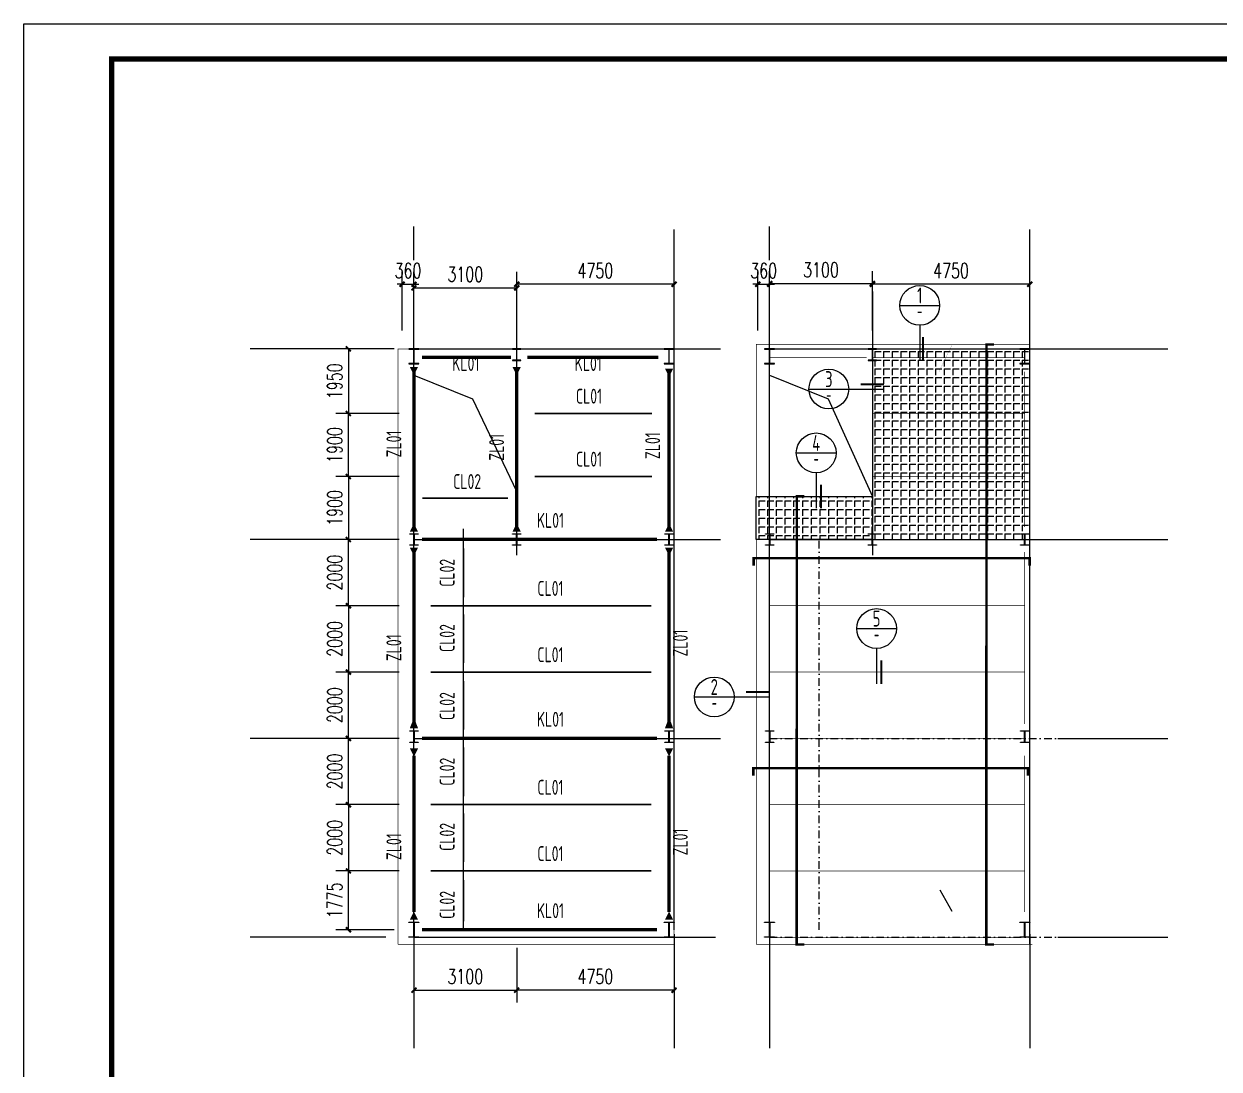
# Model space of a CAD drawing. Extents: x 177291 to 1288761, y 177638 to 322898.
# Drawn here: x 595032 to 631103, y 209427 to 240960 of the extents above; entities that cross this region are included whole.
import ezdxf
from ezdxf.enums import TextEntityAlignment as Align

# ---------------------------------------------------------------- set-up
doc = ezdxf.new("R2010")
doc.units = 0
doc.header["$LTSCALE"] = 1000
doc.linetypes.add('04-7#8#_t3 - 副本$0$04-7#8#_t3$0$3#_t3$0$PROJ-SPC-SV-EP-002-PL-FP1-R02_1$0$DGN Style 4', pattern=[0.015335, 0.007667, -0.003834, 0, -0.003834])
doc.linetypes.add('CENTER2', pattern=[1.125, 0.75, -0.125, 0.125, -0.125])
for name, color, linetype in [('AXIS', 3, 'Continuous'), ('DOTE', 1, 'Continuous'), ('GZ', 50, 'Continuous'), ('NUM', 7, 'Continuous'), ('PUB_TITLE', 4, 'Continuous'), ('REIN', 1, 'Continuous'), ('STPM_RBEAM_SIG', 2, 'Continuous'), ('STPM_RBEAM_THICK', 3, 'Continuous'), ('STPM_SBEAM_THICK', 2, 'Continuous'), ('TC', 252, 'Continuous'), ('THICK', 6, 'Continuous'), ('THIN', 7, 'Continuous')]:
    doc.layers.add(name, color=color, linetype=linetype)
doc.styles.add('_TCH_DIM_T3', font='SIMPLEX', dxfattribs={"width": 0.705882, "bigfont": 'GBCBIG'})
doc.styles.add('TSSD_Norm', font='tssdeng.shx', dxfattribs={"bigfont": 'hztxt.shx'})
doc.styles.add('TSSD_Num', font='Tssdeng.shx', dxfattribs={"width": 0.7, "bigfont": 'hztxt.shx'})
doc.dimstyles.new('_TCH_ARCH&&150', dxfattribs={"dimtxt": 446.25, "dimasz": 150, "dimexe": 375, "dimexo": 450, "dimgap": 189.375, "dimtad": 1, "dimdec": 0, "dimzin": 0, "dimdsep": 46, "dimtxsty": '_TCH_DIM_T3', "dimblk": 'ARCHTICK', "dimcen": 0.09, "dimclrd": 3, "dimclre": 3, "dimclrt": 7, "dimazin": 2, "dimtfac": 1, "dimtdec": 0, "dimtix": 1, "dimtmove": 2, "dimatfit": 3, "dimfxl": 1, "dimtolj": 1, "dimtzin": 0, "dimarcsym": 0})
doc.dimstyles.new('TCH_150_1', dxfattribs={"dimtxt": 446.25, "dimasz": 150, "dimexe": 375, "dimexo": 450, "dimgap": 189.375, "dimtad": 1, "dimdec": 0, "dimzin": 0, "dimdsep": 46, "dimtxsty": '_TCH_DIM_T3', "dimblk": 'ARCHTICK', "dimcen": 0.09, "dimclrd": 256, "dimclre": 256, "dimclrt": 7, "dimazin": 2, "dimtfac": 1, "dimtdec": 0, "dimtix": 1, "dimtmove": 2, "dimatfit": 3, "dimfxl": 1, "dimtolj": 1, "dimtzin": 0, "dimarcsym": 0})

# ---------------------------------------------------------------- blocks, each defined once
blk = doc.blocks.new('ts_idx')
at = {"layer": 'THIN', "color": 0, "linetype": 'ByBlock', "lineweight": -2}
blk.add_line((-0.5, 0), (0.5, 0), dxfattribs=at)
blk.add_circle((0, 0), 0.5, dxfattribs=at)
at = {"layer": 'THIN', "color": 0, "linetype": 'ByBlock', "lineweight": -2, "style": 'TSSD_Num', "width": 0.7}
for tag, p in [('1', (0, 0.25)), ('A', (0, -0.25))]:
    blk.add_attdef(tag, text='', height=0.5, dxfattribs=at).set_placement(p, align=Align.MIDDLE_CENTER)
blk = doc.blocks.new('_ArchTick')
at = {"color": 0, "linetype": 'ByBlock', "const_width": 0.4}
blk.add_lwpolyline([(-0.5, -0.5), (0.5, 0.5)], dxfattribs=at)
blk = doc.blocks.new('*D265')
at = {"layer": 'AXIS', "lineweight": -2, "transparency": 16777216}
for p, q in [((606444, 231715), (606444, 233479)), ((606804, 231715), (606804, 233479)), ((606444, 233104), (606294, 233104)), ((606444, 233104), (606804, 233104)), ((606804, 233104), (606954, 233104))]:
    blk.add_line(p, q, dxfattribs=at)
at = {"layer": 'Defpoints', "color": 0, "transparency": 16777216}
for p in [(606804, 233104), (606444, 231265), (606804, 231265)]:
    blk.add_point(p, dxfattribs=at)
at = {"layer": 'AXIS', "lineweight": -2, "transparency": 16777216, "xscale": 150, "yscale": 150, "zscale": 150}
blk.add_blockref('_ArchTick', (606444, 233104), dxfattribs=at)
at = {"layer": 'AXIS', "lineweight": -2, "transparency": 16777216, "xscale": 150, "yscale": 150, "zscale": 150, "rotation": 180}
blk.add_blockref('_ArchTick', (606804, 233104), dxfattribs=at)
at = {"layer": 'AXIS', "color": 7, "transparency": 16777216, "insert": (606624, 233516), "char_height": 446.2, "attachment_point": 5, "style": '_TCH_DIM_T3'}
blk.add_mtext('\\A1;360', dxfattribs=at)
blk = doc.blocks.new('*D266')
at = {"layer": 'AXIS', "lineweight": -2, "transparency": 16777216}
for p, q in [((606354, 225405), (604450, 225405)), ((604825, 223405), (604825, 225405)), ((606354, 223405), (604450, 223405))]:
    blk.add_line(p, q, dxfattribs=at)
at = {"layer": 'Defpoints', "color": 0, "transparency": 16777216}
for p in [(604825, 225405), (606804, 225405), (606804, 223405)]:
    blk.add_point(p, dxfattribs=at)
at = {"layer": 'AXIS', "lineweight": -2, "transparency": 16777216, "xscale": 150, "yscale": 150, "zscale": 150}
for p, rotation in [((604825, 225405), 90), ((604825, 223405), 270)]:
    blk.add_blockref('_ArchTick', p, dxfattribs=dict(at, rotation=rotation))
at = {"layer": 'AXIS', "color": 7, "transparency": 16777216, "insert": (604412, 224405), "char_height": 446.2, "attachment_point": 5, "rotation": 90, "style": '_TCH_DIM_T3'}
blk.add_mtext('\\A1;2000', dxfattribs=at)
blk = doc.blocks.new('*D267')
at = {"layer": 'AXIS', "lineweight": -2, "transparency": 16777216}
for p, q in [((606354, 223405), (604450, 223405)), ((604825, 223405), (604825, 221405)), ((606354, 221405), (604450, 221405))]:
    blk.add_line(p, q, dxfattribs=at)
at = {"layer": 'Defpoints', "color": 0, "transparency": 16777216}
for p in [(606804, 223405), (604825, 221405), (606804, 221405)]:
    blk.add_point(p, dxfattribs=at)
at = {"layer": 'AXIS', "lineweight": -2, "transparency": 16777216, "xscale": 150, "yscale": 150, "zscale": 150}
for p, rotation in [((604825, 223405), 90), ((604825, 221405), 270)]:
    blk.add_blockref('_ArchTick', p, dxfattribs=dict(at, rotation=rotation))
at = {"layer": 'AXIS', "color": 7, "transparency": 16777216, "insert": (604412, 222405), "char_height": 446.2, "attachment_point": 5, "rotation": 90, "style": '_TCH_DIM_T3'}
blk.add_mtext('\\A1;2000', dxfattribs=at)
blk = doc.blocks.new('*D268')
at = {"layer": 'AXIS', "lineweight": -2, "transparency": 16777216}
for p, q in [((606354, 221405), (604450, 221405)), ((604825, 219405), (604825, 221405)), ((606204, 219405), (604450, 219405))]:
    blk.add_line(p, q, dxfattribs=at)
at = {"layer": 'Defpoints', "color": 0, "transparency": 16777216}
for p in [(604825, 221405), (606804, 221405), (606654, 219405)]:
    blk.add_point(p, dxfattribs=at)
at = {"layer": 'AXIS', "lineweight": -2, "transparency": 16777216, "xscale": 150, "yscale": 150, "zscale": 150}
for p, rotation in [((604825, 221405), 90), ((604825, 219405), 270)]:
    blk.add_blockref('_ArchTick', p, dxfattribs=dict(at, rotation=rotation))
at = {"layer": 'AXIS', "color": 7, "transparency": 16777216, "insert": (604412, 220405), "char_height": 446.2, "attachment_point": 5, "rotation": 90, "style": '_TCH_DIM_T3'}
blk.add_mtext('\\A1;2000', dxfattribs=at)
blk = doc.blocks.new('*D363')
at = {"color": 3, "lineweight": -2, "transparency": 16777216}
for p, q in [((609904, 213086), (609904, 211432)), ((614654, 213086), (614654, 211432)), ((614654, 211807), (609904, 211807))]:
    blk.add_line(p, q, dxfattribs=at)
at = {"layer": 'Defpoints', "color": 0, "transparency": 16777216}
for p in [(609904, 213536), (614654, 213536), (609904, 211807)]:
    blk.add_point(p, dxfattribs=at)
at = {"color": 3, "lineweight": -2, "transparency": 16777216, "xscale": 150, "yscale": 150, "zscale": 150}
for p, rotation in [((609904, 211807), 179.9999999949974), ((614654, 211807), 359.9999999949974)]:
    blk.add_blockref('_ArchTick', p, dxfattribs=dict(at, rotation=rotation))
at = {"color": 7, "transparency": 16777216, "insert": (612279, 212220), "char_height": 446.2, "attachment_point": 5, "rotation": 360, "style": '_TCH_DIM_T3'}
blk.add_mtext('\\A1;4750', dxfattribs=at)
blk = doc.blocks.new('*D364')
at = {"color": 3, "lineweight": -2, "transparency": 16777216}
for p, q in [((606804, 213047), (606804, 211432)), ((609904, 213086), (609904, 211432)), ((606804, 211807), (609904, 211807))]:
    blk.add_line(p, q, dxfattribs=at)
at = {"layer": 'Defpoints', "color": 0, "transparency": 16777216}
for p in [(606804, 213497), (609904, 213536), (609904, 211807)]:
    blk.add_point(p, dxfattribs=at)
at = {"color": 3, "lineweight": -2, "transparency": 16777216, "xscale": 150, "yscale": 150, "zscale": 150, "rotation": 180}
blk.add_blockref('_ArchTick', (606804, 211807), dxfattribs=at)
at = {"color": 3, "lineweight": -2, "transparency": 16777216, "xscale": 150, "yscale": 150, "zscale": 150}
blk.add_blockref('_ArchTick', (609904, 211807), dxfattribs=at)
at = {"color": 7, "transparency": 16777216, "insert": (608354, 212220), "char_height": 446.2, "attachment_point": 5, "style": '_TCH_DIM_T3'}
blk.add_mtext('\\A1;3100', dxfattribs=at)
blk = doc.blocks.new('*D606')
at = {"layer": 'AXIS', "lineweight": -2, "transparency": 16777216}
for p, q in [((606354, 227305), (604450, 227305)), ((604825, 227305), (604825, 225405)), ((606354, 225405), (604450, 225405))]:
    blk.add_line(p, q, dxfattribs=at)
at = {"layer": 'Defpoints', "color": 0, "transparency": 16777216}
for p in [(606804, 227305), (604825, 225405), (606804, 225405)]:
    blk.add_point(p, dxfattribs=at)
at = {"layer": 'AXIS', "lineweight": -2, "transparency": 16777216, "xscale": 150, "yscale": 150, "zscale": 150}
for p, rotation in [((604825, 227305), 90), ((604825, 225405), 270)]:
    blk.add_blockref('_ArchTick', p, dxfattribs=dict(at, rotation=rotation))
at = {"layer": 'AXIS', "color": 7, "transparency": 16777216, "insert": (604412, 226355), "char_height": 446.2, "attachment_point": 5, "rotation": 90, "style": '_TCH_DIM_T3'}
blk.add_mtext('\\A1;1900', dxfattribs=at)
blk = doc.blocks.new('*D607')
at = {"layer": 'AXIS', "lineweight": -2, "transparency": 16777216}
for p, q in [((606354, 229205), (604450, 229205)), ((604825, 227305), (604825, 229205)), ((606354, 227305), (604450, 227305))]:
    blk.add_line(p, q, dxfattribs=at)
at = {"layer": 'Defpoints', "color": 0, "transparency": 16777216}
for p in [(604825, 229205), (606804, 229205), (606804, 227305)]:
    blk.add_point(p, dxfattribs=at)
at = {"layer": 'AXIS', "lineweight": -2, "transparency": 16777216, "xscale": 150, "yscale": 150, "zscale": 150}
for p, rotation in [((604825, 229205), 90), ((604825, 227305), 270)]:
    blk.add_blockref('_ArchTick', p, dxfattribs=dict(at, rotation=rotation))
at = {"layer": 'AXIS', "color": 7, "transparency": 16777216, "insert": (604412, 228255), "char_height": 446.2, "attachment_point": 5, "rotation": 90, "style": '_TCH_DIM_T3'}
blk.add_mtext('\\A1;1900', dxfattribs=at)
blk = doc.blocks.new('*D608')
at = {"layer": 'AXIS', "lineweight": -2, "transparency": 16777216}
for p, q in [((606204, 231155), (604450, 231155)), ((604825, 231155), (604825, 229205)), ((606354, 229205), (604450, 229205))]:
    blk.add_line(p, q, dxfattribs=at)
at = {"layer": 'Defpoints', "color": 0, "transparency": 16777216}
for p in [(606654, 231155), (604825, 229205), (606804, 229205)]:
    blk.add_point(p, dxfattribs=at)
at = {"layer": 'AXIS', "lineweight": -2, "transparency": 16777216, "xscale": 150, "yscale": 150, "zscale": 150}
for p, rotation in [((604825, 231155), 90), ((604825, 229205), 270)]:
    blk.add_blockref('_ArchTick', p, dxfattribs=dict(at, rotation=rotation))
at = {"layer": 'AXIS', "color": 7, "transparency": 16777216, "insert": (604412, 230180), "char_height": 446.2, "attachment_point": 5, "rotation": 90, "style": '_TCH_DIM_T3'}
blk.add_mtext('\\A1;1950', dxfattribs=at)
blk = doc.blocks.new('*D609')
at = {"layer": 'AXIS', "lineweight": -2, "transparency": 16777216}
for p, q in [((606354, 219405), (604450, 219405)), ((604825, 217405), (604825, 219405)), ((606354, 217405), (604450, 217405))]:
    blk.add_line(p, q, dxfattribs=at)
at = {"layer": 'Defpoints', "color": 0, "transparency": 16777216}
for p in [(604825, 219405), (606804, 219405), (606804, 217405)]:
    blk.add_point(p, dxfattribs=at)
at = {"layer": 'AXIS', "lineweight": -2, "transparency": 16777216, "xscale": 150, "yscale": 150, "zscale": 150}
for p, rotation in [((604825, 219405), 90), ((604825, 217405), 270)]:
    blk.add_blockref('_ArchTick', p, dxfattribs=dict(at, rotation=rotation))
at = {"layer": 'AXIS', "color": 7, "transparency": 16777216, "insert": (604412, 218405), "char_height": 446.2, "attachment_point": 5, "rotation": 90, "style": '_TCH_DIM_T3'}
blk.add_mtext('\\A1;2000', dxfattribs=at)
blk = doc.blocks.new('*D610')
at = {"layer": 'AXIS', "lineweight": -2, "transparency": 16777216}
for p, q in [((606354, 217405), (604450, 217405)), ((604825, 217405), (604825, 215405)), ((606354, 215405), (604450, 215405))]:
    blk.add_line(p, q, dxfattribs=at)
at = {"layer": 'Defpoints', "color": 0, "transparency": 16777216}
for p in [(606804, 217405), (604825, 215405), (606804, 215405)]:
    blk.add_point(p, dxfattribs=at)
at = {"layer": 'AXIS', "lineweight": -2, "transparency": 16777216, "xscale": 150, "yscale": 150, "zscale": 150}
for p, rotation in [((604825, 217405), 90), ((604825, 215405), 270)]:
    blk.add_blockref('_ArchTick', p, dxfattribs=dict(at, rotation=rotation))
at = {"layer": 'AXIS', "color": 7, "transparency": 16777216, "insert": (604412, 216405), "char_height": 446.2, "attachment_point": 5, "rotation": 90, "style": '_TCH_DIM_T3'}
blk.add_mtext('\\A1;2000', dxfattribs=at)
blk = doc.blocks.new('*D611')
at = {"layer": 'AXIS', "lineweight": -2, "transparency": 16777216}
for p, q in [((606354, 215405), (604450, 215405)), ((604825, 213630), (604825, 215405)), ((606204, 213630), (604450, 213630))]:
    blk.add_line(p, q, dxfattribs=at)
at = {"layer": 'Defpoints', "color": 0, "transparency": 16777216}
for p in [(604825, 215405), (606804, 215405), (606654, 213630)]:
    blk.add_point(p, dxfattribs=at)
at = {"layer": 'AXIS', "lineweight": -2, "transparency": 16777216, "xscale": 150, "yscale": 150, "zscale": 150}
for p, rotation in [((604825, 215405), 90), ((604825, 213630), 270)]:
    blk.add_blockref('_ArchTick', p, dxfattribs=dict(at, rotation=rotation))
at = {"layer": 'AXIS', "color": 7, "transparency": 16777216, "insert": (604412, 214518), "char_height": 446.2, "attachment_point": 5, "rotation": 90, "style": '_TCH_DIM_T3'}
blk.add_mtext('\\A1;1775', dxfattribs=at)
blk = doc.blocks.new('*D612')
at = {"layer": 'AXIS', "lineweight": -2, "transparency": 16777216}
for p, q in [((606804, 231605), (606804, 233369)), ((609904, 231605), (609904, 233369)), ((606804, 232994), (609904, 232994))]:
    blk.add_line(p, q, dxfattribs=at)
at = {"layer": 'Defpoints', "color": 0, "transparency": 16777216}
for p in [(609904, 232994), (606804, 231155), (609904, 231155)]:
    blk.add_point(p, dxfattribs=at)
at = {"layer": 'AXIS', "lineweight": -2, "transparency": 16777216, "xscale": 150, "yscale": 150, "zscale": 150, "rotation": 180}
blk.add_blockref('_ArchTick', (606804, 232994), dxfattribs=at)
at = {"layer": 'AXIS', "lineweight": -2, "transparency": 16777216, "xscale": 150, "yscale": 150, "zscale": 150}
blk.add_blockref('_ArchTick', (609904, 232994), dxfattribs=at)
at = {"layer": 'AXIS', "color": 7, "transparency": 16777216, "insert": (608354, 233406), "char_height": 446.2, "attachment_point": 5, "style": '_TCH_DIM_T3'}
blk.add_mtext('\\A1;3100', dxfattribs=at)
blk = doc.blocks.new('*D613')
at = {"layer": 'AXIS', "lineweight": -2, "transparency": 16777216}
for p, q in [((609904, 231715), (609904, 233479)), ((614654, 231715), (614654, 233479)), ((614654, 233104), (609904, 233104))]:
    blk.add_line(p, q, dxfattribs=at)
at = {"layer": 'Defpoints', "color": 0, "transparency": 16777216}
for p in [(609904, 233104), (609904, 231265), (614654, 231265)]:
    blk.add_point(p, dxfattribs=at)
at = {"layer": 'AXIS', "lineweight": -2, "transparency": 16777216, "xscale": 150, "yscale": 150, "zscale": 150, "rotation": 180}
blk.add_blockref('_ArchTick', (609904, 233104), dxfattribs=at)
at = {"layer": 'AXIS', "lineweight": -2, "transparency": 16777216, "xscale": 150, "yscale": 150, "zscale": 150}
blk.add_blockref('_ArchTick', (614654, 233104), dxfattribs=at)
at = {"layer": 'AXIS', "color": 7, "transparency": 16777216, "insert": (612279, 233516), "char_height": 446.2, "attachment_point": 5, "style": '_TCH_DIM_T3'}
blk.add_mtext('\\A1;4750', dxfattribs=at)
blk = doc.blocks.new('*D615')
at = {"layer": 'AXIS', "lineweight": -2, "transparency": 16777216}
for p, q in [((617178, 231715), (617178, 233479)), ((617538, 231715), (617538, 233479)), ((617178, 233104), (617028, 233104)), ((617178, 233104), (617538, 233104)), ((617538, 233104), (617688, 233104))]:
    blk.add_line(p, q, dxfattribs=at)
at = {"layer": 'Defpoints', "color": 0, "transparency": 16777216}
for p in [(617538, 233104), (617178, 231265), (617538, 231265)]:
    blk.add_point(p, dxfattribs=at)
at = {"layer": 'AXIS', "lineweight": -2, "transparency": 16777216, "xscale": 150, "yscale": 150, "zscale": 150}
blk.add_blockref('_ArchTick', (617178, 233104), dxfattribs=at)
at = {"layer": 'AXIS', "lineweight": -2, "transparency": 16777216, "xscale": 150, "yscale": 150, "zscale": 150, "rotation": 180}
blk.add_blockref('_ArchTick', (617538, 233104), dxfattribs=at)
at = {"layer": 'AXIS', "color": 7, "transparency": 16777216, "insert": (617358, 233516), "char_height": 446.2, "attachment_point": 5, "style": '_TCH_DIM_T3'}
blk.add_mtext('\\A1;360', dxfattribs=at)
blk = doc.blocks.new('*D616')
at = {"layer": 'AXIS', "lineweight": -2, "transparency": 16777216}
for p, q in [((617538, 231739), (617538, 233502)), ((620638, 231739), (620638, 233502)), ((617538, 233127), (620638, 233127))]:
    blk.add_line(p, q, dxfattribs=at)
at = {"layer": 'Defpoints', "color": 0, "transparency": 16777216}
for p in [(620638, 233127), (617538, 231289), (620638, 231289)]:
    blk.add_point(p, dxfattribs=at)
at = {"layer": 'AXIS', "lineweight": -2, "transparency": 16777216, "xscale": 150, "yscale": 150, "zscale": 150, "rotation": 180}
blk.add_blockref('_ArchTick', (617538, 233127), dxfattribs=at)
at = {"layer": 'AXIS', "lineweight": -2, "transparency": 16777216, "xscale": 150, "yscale": 150, "zscale": 150}
blk.add_blockref('_ArchTick', (620638, 233127), dxfattribs=at)
at = {"layer": 'AXIS', "color": 7, "transparency": 16777216, "insert": (619088, 233540), "char_height": 446.2, "attachment_point": 5, "style": '_TCH_DIM_T3'}
blk.add_mtext('\\A1;3100', dxfattribs=at)
blk = doc.blocks.new('*D614')
at = {"layer": 'AXIS', "lineweight": -2, "transparency": 16777216}
for p, q in [((620638, 231715), (620638, 233479)), ((625388, 231715), (625388, 233479)), ((625388, 233104), (620638, 233104))]:
    blk.add_line(p, q, dxfattribs=at)
at = {"layer": 'Defpoints', "color": 0, "transparency": 16777216}
for p in [(620638, 233104), (620638, 231265), (625388, 231265)]:
    blk.add_point(p, dxfattribs=at)
at = {"layer": 'AXIS', "lineweight": -2, "transparency": 16777216, "xscale": 150, "yscale": 150, "zscale": 150, "rotation": 180}
blk.add_blockref('_ArchTick', (620638, 233104), dxfattribs=at)
at = {"layer": 'AXIS', "lineweight": -2, "transparency": 16777216, "xscale": 150, "yscale": 150, "zscale": 150}
blk.add_blockref('_ArchTick', (625388, 233104), dxfattribs=at)
at = {"layer": 'AXIS', "color": 7, "transparency": 16777216, "insert": (623013, 233516), "char_height": 446.2, "attachment_point": 5, "style": '_TCH_DIM_T3'}
blk.add_mtext('\\A1;4750', dxfattribs=at)

msp = doc.modelspace()

# ---------------------------------------------------------------- hatches: boundary and pattern name
at = {"layer": 'THICK'}
h = msp.add_hatch(dxfattribs=at)
h.set_pattern_fill('ANGLE', color=256, scale=75, angle=-90)
h.set_pattern_definition([(270, (33446.07, 13410.72), (261.9375, -3e-11), [190.5, -71.4375]), (360, (33446.07, 13410.72), (3e-11, 261.9375), [190.5, -71.4375])])
h.paths.add_polyline_path([(625387.87, 231155.15), (620637.87, 231155.15), (620637.87, 225405.15), (625387.87, 225405.15)])
h = msp.add_hatch(dxfattribs=at)
h.set_pattern_fill('ANGLE', color=256, scale=75, angle=-90)
h.set_pattern_definition([(270, (-14053.93, -2e-05), (261.9375, -3e-11), [190.5, -71.4375]), (360, (-14053.93, -2e-05), (3e-11, 261.9375), [190.5, -71.4375])])
h.paths.add_polyline_path([(620637.87, 226705.15), (617134.82, 226705.15), (617134.82, 225405.15), (620637.87, 225405.15)])

# ---------------------------------------------------------------- linework, layer by layer
for p, q in [((606653.62, 230705.23), (606893.62, 230705.23)), ((617387.87, 230705.23), (617627.87, 230705.23))]:
    msp.add_line(p, q)
at = {"layer": 'AXIS'}
for p, q in [((606803.62, 233835.13), (606803.62, 234848.29)), ((617537.87, 233835.13), (617537.87, 234848.29)), ((614653.62, 233116.37), (614653.62, 234757.58)), ((625387.87, 233116.37), (625387.87, 234757.58)), ((605953.66, 231155.15), (601859.02, 231155.15)), ((626237.84, 231155.15), (629558.12, 231155.15)), ((605953.66, 225405.15), (601859.02, 225405.15)), ((626237.84, 225405.15), (629558.12, 225405.15)), ((605953.66, 219405.15), (601859.02, 219405.15)), ((626237.84, 219405.15), (629558.12, 219405.15)), ((605953.66, 213405.15), (601859.02, 213405.15)), ((606803.62, 213497.46), (606803.62, 210056.88)), ((614653.62, 213497.46), (614653.62, 210056.88)), ((617537.87, 213497.46), (617537.87, 210056.88)), ((625387.87, 213497.46), (625387.87, 210056.88)), ((626237.84, 213405.15), (629558.12, 213405.15))]:
    msp.add_line(p, q, dxfattribs=at)
at = {"layer": 'DOTE'}
for p, q in [((606803.62, 213629.97), (606803.62, 232998.91)), ((609903.62, 232882.63), (609903.62, 224928.97)), ((617537.87, 213629.97), (617537.87, 233003.66)), ((620637.87, 232882.63), (620637.87, 224928.97)), ((614653.62, 213629.97), (614653.62, 232280.15)), ((625387.87, 213187.52), (625387.87, 232280.15)), ((606803.62, 231155.15), (616052.25, 231155.15)), ((617537.87, 231155.15), (626786.5, 231155.15)), ((608303.62, 213629.97), (608303.62, 225728.82)), ((606803.62, 225405.15), (616052.25, 225405.15)), ((617537.87, 225405.15), (626786.5, 225405.15)), ((606803.62, 219405.15), (616052.25, 219405.15)), ((606803.62, 213405.15), (615903.62, 213405.15))]:
    msp.add_line(p, q, dxfattribs=at)
at = {"layer": 'GZ', "color": 5, "linetype": 'ByBlock'}
msp.add_line((623042.66, 214181.85), (622682.14, 214826.47), dxfattribs=at)
at = {"layer": 'GZ', "color": 5, "linetype": 'ByBlock', "const_width": 5}
msp.add_lwpolyline([(622644.62, 230463.89), (623042.66, 231269.72), (623042.66, 214181.85)], dxfattribs=at)
at = {"layer": 'GZ'}
for points in [[(606653.62, 230705.15), (606953.62, 230705.15), (606953.62, 230715.15), (606810.47, 230715.15), (606806.62, 230720.15), (606806.62, 231140.5), (606810.47, 231145.15), (606953.62, 231145.15), (606953.62, 231155.15), (606653.62, 231155.15), (606653.62, 231145.15), (606796.62, 231145.15), (606800.62, 231140.66), (606800.62, 230720.15), (606796.62, 230715.15), (606653.62, 230715.15), (606653.62, 230705.15)], [(610028.62, 231155.15), (609778.62, 231155.15), (609778.62, 231145.15), (609896.77, 231145.15), (609900.62, 231140.15), (609900.62, 230819.79), (609896.77, 230815.15), (609778.62, 230815.15), (609778.62, 230805.15), (610028.62, 230805.15), (610028.62, 230815.15), (609910.62, 230815.15), (609906.62, 230819.63), (609906.62, 231140.15), (609910.62, 231145.15), (610028.62, 231145.15), (610028.62, 231155.15)], [(614353.62, 230705.15), (614653.62, 230705.15), (614653.62, 230715.15), (614510.47, 230715.15), (614506.62, 230720.15), (614506.62, 231140.5), (614510.47, 231145.15), (614653.62, 231145.15), (614653.62, 231155.15), (614353.62, 231155.15), (614353.62, 231145.15), (614496.62, 231145.15), (614500.62, 231140.66), (614500.62, 230720.15), (614496.62, 230715.15), (614353.62, 230715.15), (614353.62, 230705.15)], [(617387.87, 230705.15), (617687.87, 230705.15), (617687.87, 230715.15), (617544.72, 230715.15), (617540.87, 230720.15), (617540.87, 231140.5), (617544.72, 231145.15), (617687.87, 231145.15), (617687.87, 231155.15), (617387.87, 231155.15), (617387.87, 231145.15), (617530.87, 231145.15), (617534.87, 231140.66), (617534.87, 230720.15), (617530.87, 230715.15), (617387.87, 230715.15), (617387.87, 230705.15)], [(620762.87, 231155.15), (620512.87, 231155.15), (620512.87, 231145.15), (620631.02, 231145.15), (620634.87, 231140.15), (620634.87, 230819.79), (620631.02, 230815.15), (620512.87, 230815.15), (620512.87, 230805.15), (620762.87, 230805.15), (620762.87, 230815.15), (620644.87, 230815.15), (620640.87, 230819.63), (620640.87, 231140.15), (620644.87, 231145.15), (620762.87, 231145.15), (620762.87, 231155.15)], [(625087.87, 230705.15), (625387.87, 230705.15), (625387.87, 230715.15), (625244.72, 230715.15), (625240.87, 230720.15), (625240.87, 231140.5), (625244.72, 231145.15), (625387.87, 231145.15), (625387.87, 231155.15), (625087.87, 231155.15), (625087.87, 231145.15), (625230.87, 231145.15), (625234.87, 231140.66), (625234.87, 230720.15), (625230.87, 230715.15), (625087.87, 230715.15), (625087.87, 230705.15)], [(606678.62, 225580.32), (606928.62, 225580.32), (606928.62, 225570.32), (606810.47, 225570.32), (606806.62, 225565.32), (606806.62, 225244.97), (606810.47, 225240.32), (606928.62, 225240.32), (606928.62, 225230.32), (606678.62, 225230.32), (606678.62, 225240.32), (606796.62, 225240.32), (606800.62, 225244.81), (606800.62, 225565.32), (606796.62, 225570.32), (606678.62, 225570.32), (606678.62, 225580.32)], [(609778.62, 225580.32), (610028.62, 225580.32), (610028.62, 225570.32), (609910.47, 225570.32), (609906.62, 225565.32), (609906.62, 225244.97), (609910.47, 225240.32), (610028.62, 225240.32), (610028.62, 225230.32), (609778.62, 225230.32), (609778.62, 225240.32), (609896.62, 225240.32), (609900.62, 225244.81), (609900.62, 225565.32), (609896.62, 225570.32), (609778.62, 225570.32), (609778.62, 225580.32)], [(614378.62, 225580.32), (614628.62, 225580.32), (614628.62, 225570.32), (614510.47, 225570.32), (614506.62, 225565.32), (614506.62, 225244.97), (614510.47, 225240.32), (614628.62, 225240.32), (614628.62, 225230.32), (614378.62, 225230.32), (614378.62, 225240.32), (614496.62, 225240.32), (614500.62, 225244.81), (614500.62, 225565.32), (614496.62, 225570.32), (614378.62, 225570.32), (614378.62, 225580.32)], [(617412.87, 225580.32), (617662.87, 225580.32), (617662.87, 225570.32), (617544.72, 225570.32), (617540.87, 225565.32), (617540.87, 225244.97), (617544.72, 225240.32), (617662.87, 225240.32), (617662.87, 225230.32), (617412.87, 225230.32), (617412.87, 225240.32), (617530.87, 225240.32), (617534.87, 225244.81), (617534.87, 225565.32), (617530.87, 225570.32), (617412.87, 225570.32), (617412.87, 225580.32)], [(620512.87, 225580.32), (620762.87, 225580.32), (620762.87, 225570.32), (620644.72, 225570.32), (620640.87, 225565.32), (620640.87, 225244.97), (620644.72, 225240.32), (620762.87, 225240.32), (620762.87, 225230.32), (620512.87, 225230.32), (620512.87, 225240.32), (620630.87, 225240.32), (620634.87, 225244.81), (620634.87, 225565.32), (620630.87, 225570.32), (620512.87, 225570.32), (620512.87, 225580.32)], [(625112.87, 225580.32), (625362.87, 225580.32), (625362.87, 225570.32), (625244.72, 225570.32), (625240.87, 225565.32), (625240.87, 225244.97), (625244.72, 225240.32), (625362.87, 225240.32), (625362.87, 225230.32), (625112.87, 225230.32), (625112.87, 225240.32), (625230.87, 225240.32), (625234.87, 225244.81), (625234.87, 225565.32), (625230.87, 225570.32), (625112.87, 225570.32), (625112.87, 225580.32)], [(606678.62, 219630.32), (606928.62, 219630.32), (606928.62, 219620.32), (606810.47, 219620.32), (606806.62, 219615.32), (606806.62, 219294.97), (606810.47, 219290.32), (606928.62, 219290.32), (606928.62, 219280.32), (606678.62, 219280.32), (606678.62, 219290.32), (606796.62, 219290.32), (606800.62, 219294.81), (606800.62, 219615.32), (606796.62, 219620.32), (606678.62, 219620.32), (606678.62, 219630.32)], [(614378.62, 219630.32), (614628.62, 219630.32), (614628.62, 219620.32), (614510.47, 219620.32), (614506.62, 219615.32), (614506.62, 219294.97), (614510.47, 219290.32), (614628.62, 219290.32), (614628.62, 219280.32), (614378.62, 219280.32), (614378.62, 219290.32), (614496.62, 219290.32), (614500.62, 219294.81), (614500.62, 219615.32), (614496.62, 219620.32), (614378.62, 219620.32), (614378.62, 219630.32)], [(617412.87, 219630.32), (617662.87, 219630.32), (617662.87, 219620.32), (617544.72, 219620.32), (617540.87, 219615.32), (617540.87, 219294.97), (617544.72, 219290.32), (617662.87, 219290.32), (617662.87, 219280.32), (617412.87, 219280.32), (617412.87, 219290.32), (617530.87, 219290.32), (617534.87, 219294.81), (617534.87, 219615.32), (617530.87, 219620.32), (617412.87, 219620.32), (617412.87, 219630.32)], [(625112.87, 219630.32), (625362.87, 219630.32), (625362.87, 219620.32), (625244.72, 219620.32), (625240.87, 219615.32), (625240.87, 219294.97), (625244.72, 219290.32), (625362.87, 219290.32), (625362.87, 219280.32), (625112.87, 219280.32), (625112.87, 219290.32), (625230.87, 219290.32), (625234.87, 219294.81), (625234.87, 219615.32), (625230.87, 219620.32), (625112.87, 219620.32), (625112.87, 219630.32)], [(606653.62, 213855.15), (606953.62, 213855.15), (606953.62, 213845.15), (606810.47, 213845.15), (606806.62, 213840.15), (606806.62, 213419.79), (606810.47, 213415.15), (606953.62, 213415.15), (606953.62, 213405.15), (606653.62, 213405.15), (606653.62, 213415.15), (606796.62, 213415.15), (606800.62, 213419.63), (606800.62, 213840.15), (606796.62, 213845.15), (606653.62, 213845.15), (606653.62, 213855.15)], [(614353.62, 213855.15), (614653.62, 213855.15), (614653.62, 213845.15), (614510.47, 213845.15), (614506.62, 213840.15), (614506.62, 213419.79), (614510.47, 213415.15), (614653.62, 213415.15), (614653.62, 213405.15), (614353.62, 213405.15), (614353.62, 213415.15), (614496.62, 213415.15), (614500.62, 213419.63), (614500.62, 213840.15), (614496.62, 213845.15), (614353.62, 213845.15), (614353.62, 213855.15)], [(617387.87, 213855.15), (617687.87, 213855.15), (617687.87, 213845.15), (617544.72, 213845.15), (617540.87, 213840.15), (617540.87, 213419.79), (617544.72, 213415.15), (617687.87, 213415.15), (617687.87, 213405.15), (617387.87, 213405.15), (617387.87, 213415.15), (617530.87, 213415.15), (617534.87, 213419.63), (617534.87, 213840.15), (617530.87, 213845.15), (617387.87, 213845.15), (617387.87, 213855.15)], [(625087.87, 213855.15), (625387.87, 213855.15), (625387.87, 213845.15), (625244.72, 213845.15), (625240.87, 213840.15), (625240.87, 213419.79), (625244.72, 213415.15), (625387.87, 213415.15), (625387.87, 213405.15), (625087.87, 213405.15), (625087.87, 213415.15), (625230.87, 213415.15), (625234.87, 213419.63), (625234.87, 213840.15), (625230.87, 213845.15), (625087.87, 213845.15), (625087.87, 213855.15)]]:
    msp.add_lwpolyline(points, close=True, dxfattribs=at)
at = {"layer": 'PUB_TITLE'}
msp.add_lwpolyline([(595032.32, 240960.27), (684229.69, 240960.27), (684229.69, 177959.98), (595032.32, 177959.98)], close=True, dxfattribs=at)
at = {"layer": 'PUB_TITLE', "const_width": 159.09}
msp.add_lwpolyline([(597683.85, 179020.59), (597683.85, 239899.66), (683169.08, 239899.66), (683169.08, 179020.59)], close=True, dxfattribs=at)
at = {"layer": 'REIN', "const_width": 75}
for points in [[(624306.13, 231288.67), (624081.13, 231288.67), (624080.06, 213187.52), (624309.34, 213187.52)], [(618582.03, 226705.15), (618357.03, 226705.15), (618355.97, 213187.52), (618585.24, 213187.52)], [(617057.87, 224614.45), (617057.87, 224839.45), (625387.87, 224839.45), (625387.87, 224614.45)], [(617044.66, 218281.78), (617044.66, 218506.78), (625331.04, 218506.78), (625331.04, 218281.78)]]:
    msp.add_lwpolyline(points, dxfattribs=at)
at = {"layer": 'STPM_RBEAM_SIG'}
for points in [[(606803.62, 230611.14, 250, 0, 0), (606803.62, 230361.14, 250, 0, 0)], [(609903.62, 230611.14, 250, 0, 0), (609903.62, 230361.14, 250, 0, 0)], [(614503.62, 230558.43, 250, 0, 0), (614503.62, 230308.43, 250, 0, 0)], [(606803.62, 225640.97, 250, 0, 0), (606803.62, 225890.97, 250, 0, 0)], [(609903.62, 225640.97, 250, 0, 0), (609903.62, 225890.97, 250, 0, 0)], [(614503.39, 225640.97, 250, 0, 0), (614503.39, 225890.97, 250, 0, 0)], [(606803.62, 225162.87, 250, 0, 0), (606803.62, 224912.87, 250, 0, 0)], [(614503.39, 225162.87, 250, 0, 0), (614503.39, 224912.87, 250, 0, 0)], [(606803.62, 219708.91, 250, 0, 0), (606803.62, 220031.87, 250, 0, 0)], [(614503.62, 219708.91, 250, 0, 0), (614503.39, 220043.59, 250, 0, 0)], [(606803.62, 219101.38, 250, 0, 0), (606803.62, 218851.38, 250, 0, 0)], [(614503.62, 219103.8, 250, 0, 0), (614503.62, 218853.8, 250, 0, 0)], [(606803.62, 213933.73, 250, 0, 0), (606803.62, 214183.73, 250, 0, 0)], [(614503.62, 213933.73, 250, 0, 0), (614503.62, 214183.73, 250, 0, 0)]]:
    msp.add_lwpolyline(points, format="xyseb", dxfattribs=at)
at = {"layer": 'STPM_RBEAM_THICK', "const_width": 100}
for points in [[(609735.9, 230905.4), (607043.74, 230905.4)], [(610220.92, 230905.4), (614180, 230905.4)], [(606803.62, 230465.81), (606803.62, 225786.3)], [(609903.62, 230465.81), (609903.62, 225786.3)], [(614503.39, 230465.81), (614503.39, 225786.3)], [(614138.5, 225405.15), (607043.74, 225405.15)], [(606803.62, 219843.15), (606803.62, 225024.58)], [(614503.39, 219843.15), (614503.39, 225024.58)], [(614138.5, 219405.15), (607043.74, 219405.15)], [(606803.62, 218881.74), (606803.4, 214162.99)], [(614503.62, 218881.74), (614503.39, 214162.99)], [(614138.5, 213629.97), (607043.74, 213629.97)]]:
    msp.add_lwpolyline(points, dxfattribs=at)
at = {"layer": 'STPM_SBEAM_THICK', "color": 8, "linetype": '04-7#8#_t3 - 副本$0$04-7#8#_t3$0$3#_t3$0$PROJ-SPC-SV-EP-002-PL-FP1-R02_1$0$DGN Style 4', "ltscale": 30}
for p, q in [((619037.87, 213629.97), (619037.87, 225405.15)), ((617537.87, 219405.15), (626786.5, 219405.15)), ((617537.87, 213405.15), (626637.87, 213405.15))]:
    msp.add_line(p, q, dxfattribs=at)
at = {"layer": 'STPM_SBEAM_THICK', "color": 8, "linetype": '04-7#8#_t3 - 副本$0$04-7#8#_t3$0$3#_t3$0$PROJ-SPC-SV-EP-002-PL-FP1-R02_1$0$DGN Style 4', "ltscale": 30, "const_width": 20}
for points in [[(620470.15, 230905.4), (617537.87, 230905.4)], [(620637.87, 230905.4), (625237.64, 230905.4)], [(620637.87, 230905.4), (620637.87, 225405.15)], [(617537.87, 230465.81), (617537.87, 225786.3)], [(625237.64, 230465.81), (625237.64, 225786.3)], [(625237.64, 229205.15), (620637.87, 229205.15)], [(625237.64, 227305.15), (620637.87, 227305.15)], [(620637.87, 226705.15), (617537.87, 226705.15)], [(625237.64, 225405.15), (617537.87, 225405.15)], [(617537.87, 219843.15), (617537.87, 225024.58)], [(625237.64, 219843.15), (625237.64, 225024.58)], [(625237.64, 223405.15), (617537.87, 223405.15)], [(625237.64, 221405.15), (617537.87, 221405.15)], [(625237.64, 219405.15), (617537.87, 219405.15)], [(617537.87, 218881.74), (617537.65, 214162.99)], [(625237.87, 218881.74), (625237.64, 214162.99)], [(625237.64, 217405.15), (617537.87, 217405.15)], [(625237.64, 215405.15), (617537.87, 215405.15)], [(625237.64, 213405.15), (617537.87, 213405.15)]]:
    msp.add_lwpolyline(points, dxfattribs=at)
at = {"layer": 'STPM_SBEAM_THICK', "const_width": 50}
for points in [[(613986.35, 229205.15), (610446.72, 229205.15)], [(613986.35, 227305.15), (610446.72, 227305.15)], [(607055.36, 226654.5), (609646.1, 226655.79)], [(608304.27, 223660), (608302.98, 225138.1)], [(613963.94, 223405.15), (607304.21, 223405.15)], [(608302.98, 221679.37), (608304.27, 223146.93)], [(613963.94, 221405.15), (607304.21, 221405.15)], [(608302.98, 221130.92), (608304.27, 219663.36)], [(608304.27, 217660), (608302.98, 219138.1)], [(613963.94, 217405.15), (607304.21, 217405.15)], [(608302.98, 215679.37), (608304.27, 217146.93)], [(613963.94, 215405.15), (607304.21, 215405.15)], [(608302.98, 215130.92), (608304.27, 213888.19)]]:
    msp.add_lwpolyline(points, dxfattribs=at)
at = {"layer": 'TC'}
for p, q in [((606803.62, 230361.14), (608571.17, 229650.59)), ((617537.87, 230361.14), (619305.42, 229650.59)), ((608571.17, 229650.59), (609903.62, 226860.64)), ((619305.42, 229650.59), (620637.87, 226705.15))]:
    msp.add_line(p, q, dxfattribs=at)
at = {"layer": 'THICK', "linetype": 'CENTER2', "const_width": 20}
for points in [[(625387.87, 213629.97), (625387.87, 231288.67), (617137.82, 231288.67), (617137.82, 213187.52)], [(614653.62, 213187.52), (614653.62, 231155.15), (606323.62, 231155.15), (606323.62, 213187.52)], [(614653.62, 213187.52), (614653.62, 213187.52), (606323.62, 213187.52), (606323.62, 213187.52)], [(625467.82, 213187.52), (625467.82, 213187.52), (617137.82, 213187.52), (617137.82, 213187.52)]]:
    msp.add_lwpolyline(points, dxfattribs=at)
at = {"layer": 'THICK'}
msp.add_lwpolyline([(620637.87, 225405.15), (617134.82, 225405.15), (617134.82, 226705.15), (620637.87, 226705.15)], close=True, dxfattribs=at)
at = {"layer": 'THIN'}
for p, q in [((622068.93, 231868.34), (622068.93, 230798.1)), ((619924.68, 229943.57), (620994.92, 229943.57)), ((618943.87, 227418.34), (618943.87, 226348.1)), ((620765.31, 222118.34), (620765.31, 221048.1)), ((616468.08, 220655.46), (617538.32, 220655.46))]:
    msp.add_line(p, q, dxfattribs=at)
at = {"layer": 'THIN', "const_width": 60}
for points in [[(622162.19, 231511.74), (622162.19, 230798.55)], [(620281.28, 230087.57), (620994.47, 230087.57)], [(619087.87, 227061.74), (619087.87, 226348.55)], [(620909.31, 221761.74), (620909.31, 221048.55)], [(616824.68, 220799.46), (617537.87, 220799.46)]]:
    msp.add_lwpolyline(points, dxfattribs=at)

# ---------------------------------------------------------------- block references
at = {"layer": 'THIN'}
ref = msp.add_blockref('ts_idx', (622068.93, 232468.34), dxfattribs=dict(at, xscale=1200, yscale=1200, zscale=1200))
ref.add_attrib('2', '1', dxfattribs={"height": 480, "style": 'TSSD_Num', "width": 0.7}).set_placement((622068.93, 232768.34), align=Align.MIDDLE_CENTER)
ref.add_attrib('-', '-', dxfattribs={"height": 480, "style": 'TSSD_Norm', "width": 0.5}).set_placement((622068.06, 231923.58), align=Align.BOTTOM_CENTER)
ref = msp.add_blockref('ts_idx', (619324.68, 229943.57), dxfattribs=dict(at, xscale=1200, yscale=1200, zscale=1200))
ref.add_attrib('2', '3', dxfattribs={"height": 480, "style": 'TSSD_Num', "width": 0.7}).set_placement((619324.68, 230243.57), align=Align.MIDDLE_CENTER)
ref.add_attrib('-', '-', dxfattribs={"height": 480, "style": 'TSSD_Norm', "width": 0.5}).set_placement((619323.8, 229398.81), align=Align.BOTTOM_CENTER)
ref = msp.add_blockref('ts_idx', (618943.87, 228018.34), dxfattribs=dict(at, xscale=1200, yscale=1200, zscale=1200))
ref.add_attrib('2', '4', dxfattribs={"height": 480, "style": 'TSSD_Num', "width": 0.7}).set_placement((618943.87, 228318.34), align=Align.MIDDLE_CENTER)
ref.add_attrib('-', '-', dxfattribs={"height": 480, "style": 'TSSD_Norm', "width": 0.5}).set_placement((618942.99, 227473.58), align=Align.BOTTOM_CENTER)
ref = msp.add_blockref('ts_idx', (620765.31, 222718.34), dxfattribs=dict(at, xscale=1200, yscale=1200, zscale=1200))
ref.add_attrib('2', '5', dxfattribs={"height": 480, "style": 'TSSD_Num', "width": 0.7}).set_placement((620765.31, 223018.34), align=Align.MIDDLE_CENTER)
ref.add_attrib('-', '-', dxfattribs={"height": 480, "style": 'TSSD_Norm', "width": 0.5}).set_placement((620764.43, 222173.58), align=Align.BOTTOM_CENTER)
ref = msp.add_blockref('ts_idx', (615868.08, 220655.46), dxfattribs=dict(at, xscale=1200, yscale=1200, zscale=1200))
ref.add_attrib('2', '2', dxfattribs={"height": 480, "style": 'TSSD_Num', "width": 0.7}).set_placement((615868.08, 220955.46), align=Align.MIDDLE_CENTER)
ref.add_attrib('-', '-', dxfattribs={"height": 480, "style": 'TSSD_Norm', "width": 0.5}).set_placement((615867.2, 220110.7), align=Align.BOTTOM_CENTER)

# ---------------------------------------------------------------- texts
at = {"layer": 'NUM', "style": 'TSSD_Norm', "width": 0.7}
for s, p in [('KL01', (608367.35, 230354.23)), ('KL01', (612063.2, 230354.23)), ('CL01', (612087.08, 229368.62)), ('CL01', (612087.08, 227468.62)), ('KL01', (610921.96, 225620.74)), ('CL01', (610923.43, 223568.62)), ('CL01', (610923.43, 221568.62)), ('KL01', (610921.96, 219620.74)), ('CL01', (610923.43, 217568.62)), ('CL01', (610923.43, 215568.62)), ('KL01', (610921.96, 213845.56))]:
    msp.add_text(s, height=450, dxfattribs=at).set_placement(p, align=Align.BOTTOM_CENTER)
for s, rotation, p in [('ZL01', 90, (606558.06, 228285.68)), ('ZL01', 90, (609658.06, 228185.68)), ('ZL01', 90, (614368.7, 228235.92)), ('CL02', 0, (608409.48, 226793.16)), ('CL02', 90, (608165.61, 224399.44)), ('CL02', 90, (608165.61, 222431.22)), ('ZL01', 90, (615202.02, 222278.31)), ('ZL01', 90, (606558.06, 222138.16)), ('CL02', 90, (608165.61, 220379.07)), ('CL02', 90, (608165.61, 218399.44)), ('CL02', 90, (608165.61, 216431.22)), ('ZL01', 90, (606558.06, 216138.16)), ('ZL01', 90, (615202.02, 216278.31)), ('CL02', 90, (608165.61, 214379.07))]:
    msp.add_text(s, height=450, rotation=rotation, dxfattribs=at).set_placement(p, align=Align.BOTTOM_CENTER)

# ---------------------------------------------------------------- dimensions: what is measured, and where the dimension line sits
for p1, angle, picture, middle in [((606803.62, 213497.46), 360, '*D364', (608353.65, 212219.87)), ((614653.62, 213536.03), 180, '*D363', (612278.65, 212219.87))]:
    dim = msp.add_linear_dim(base=(609903.67, 211807.37), p1=p1, p2=(609903.67, 213536.03), angle=angle, dimstyle='_TCH_ARCH&&150')
    dim.commit()
    dim.dimension.update_dxf_attribs({"geometry": picture, "text_midpoint": middle})
at = {"layer": 'AXIS'}
for base, p1, p2, angle, picture, middle in [((606803.62, 233103.89), (606443.62, 231265.4), (606803.62, 231265.4), 180, '*D265', (606623.62, 233516.39)), ((609903.62, 233103.89), (614653.62, 231265.4), (609903.62, 231265.4), 180, '*D613', (612278.62, 233516.39)), ((617537.87, 233103.89), (617177.87, 231265.4), (617537.87, 231265.4), 180, '*D615', (617357.87, 233516.39)), ((620637.87, 233103.89), (625387.87, 231265.4), (620637.87, 231265.4), 180, '*D614', (623012.87, 233516.39)), ((604824.75, 229205.15), (606653.62, 231155.15), (606803.62, 229205.15), 90, '*D608', (604412.25, 230180.15)), ((604824.75, 229205.15), (606803.62, 227305.15), (606803.62, 229205.15), 270, '*D607', (604412.25, 228255.15)), ((604824.75, 225405.15), (606803.62, 227305.15), (606803.62, 225405.15), 270, '*D606', (604412.25, 226355.15)), ((604824.75, 225405.15), (606803.62, 223405.15), (606803.62, 225405.15), 90, '*D266', (604412.25, 224405.15)), ((604824.75, 221405.15), (606803.62, 223405.15), (606803.62, 221405.15), 90, '*D267', (604412.25, 222405.15)), ((604824.75, 221405.15), (606653.62, 219405.15), (606803.62, 221405.15), 270, '*D268', (604412.25, 220405.15)), ((604824.75, 219405.15), (606803.62, 217405.15), (606803.62, 219405.15), 90, '*D609', (604412.25, 218405.15)), ((604824.75, 215405.15), (606803.62, 217405.15), (606803.62, 215405.15), 90, '*D610', (604412.25, 216405.15)), ((604824.75, 215405.15), (606653.62, 213629.97), (606803.62, 215405.15), 270, '*D611', (604412.25, 214517.56))]:
    dim = msp.add_linear_dim(base=base, p1=p1, p2=p2, angle=angle, dimstyle='TCH_150_1', dxfattribs=at)
    dim.commit()
    dim.dimension.update_dxf_attribs({"geometry": picture, "text_midpoint": middle})
for base, p1, p2, picture, middle in [((620637.87, 233127.16), (617537.87, 231288.67), (620637.87, 231288.67), '*D616', (619087.87, 233539.66)), ((609903.62, 232993.64), (606803.62, 231155.15), (609903.62, 231155.15), '*D612', (608353.62, 233406.14))]:
    dim = msp.add_linear_dim(base=base, p1=p1, p2=p2, dimstyle='TCH_150_1', dxfattribs=at)
    dim.commit()
    dim.dimension.update_dxf_attribs({"geometry": picture, "text_midpoint": middle})

doc.saveas('drawing.dxf')
